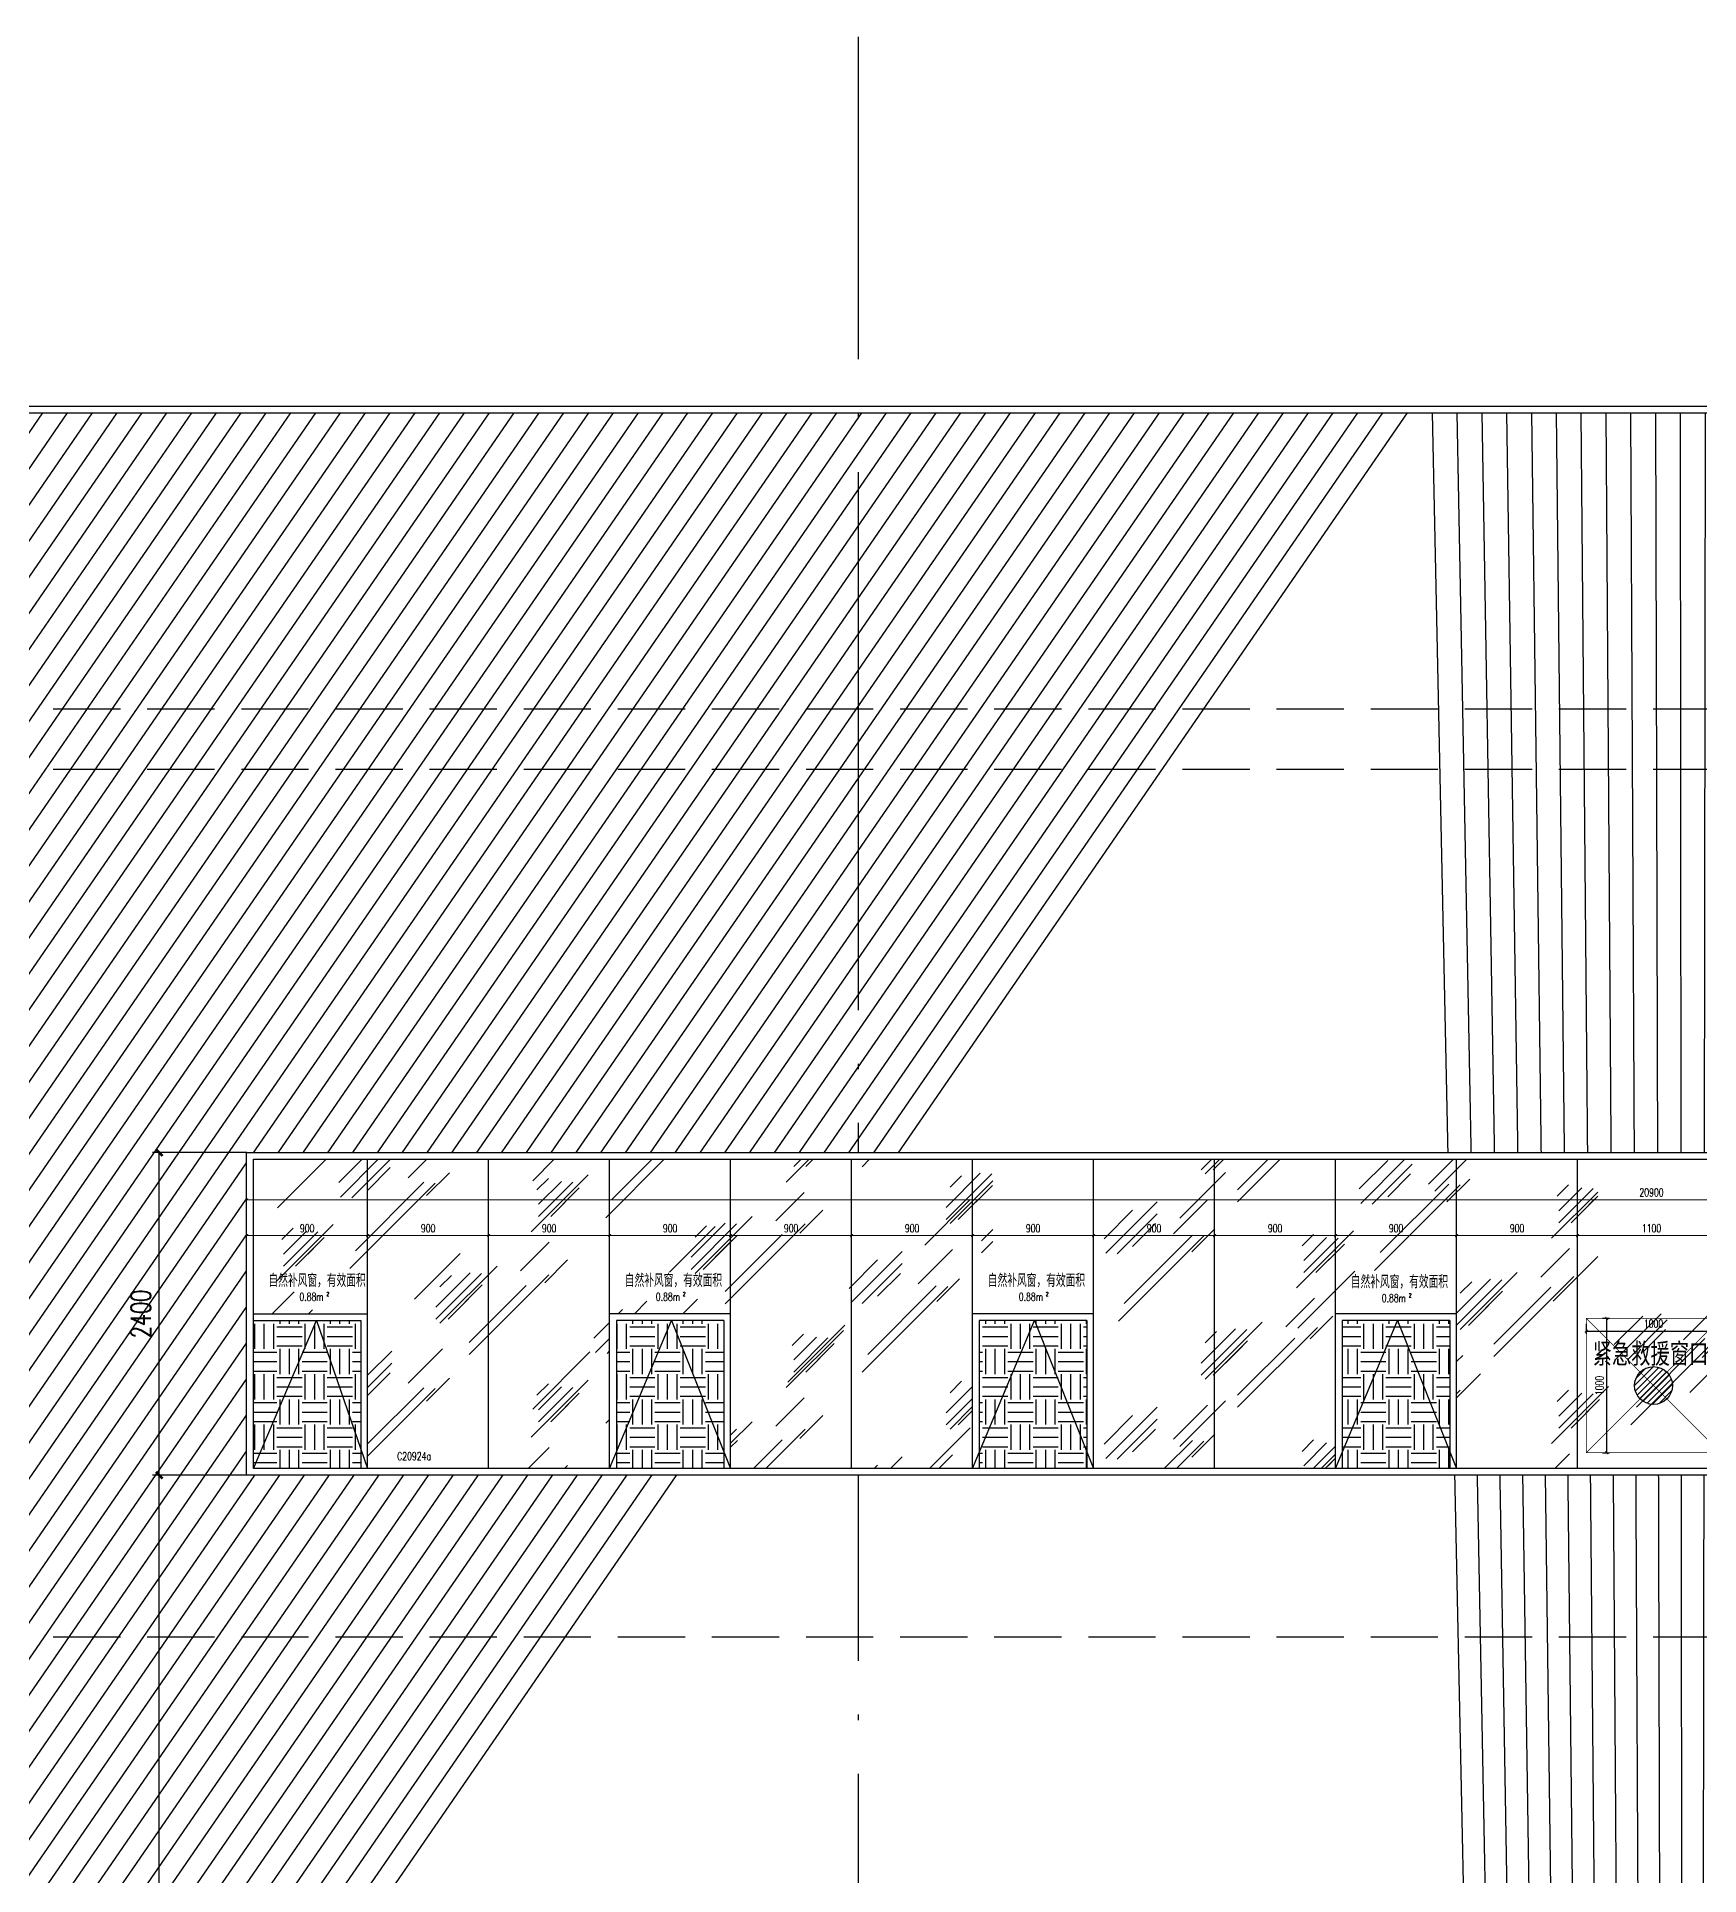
# Model space of a CAD drawing. Extents: x -4210259 to 293730, y -7499 to 868879.
# Drawn here: x -130411 to -118045, y 524813 to 538485 of the extents above; entities that cross this region are included whole.
import ezdxf

# ---------------------------------------------------------------- set-up
doc = ezdxf.new("R2010")
doc.units = 0
doc.header["$LTSCALE"] = 1000
doc.header["$MEASUREMENT"] = 0
for name, pattern in [('__DASH', [0.35, 0.25, -0.1]), ('DASH', [0.35, 0.25, -0.1]), ('DOTE', [2.4200000000000004, 2, -0.2, 0.02, -0.2])]:
    doc.linetypes.add(name, pattern=pattern)
doc.layers.get('Defpoints').update_dxf_attribs({"color": 210})
for name, color, linetype in [('A-AXIS-DOTE', 14, 'DOTE'), ('A-AXIS-DP', 126, 'Continuous'), ('A-HATCH-2', 251, 'Continuous'), ('A-LIN-V', 9, 'Continuous'), ('A-WINDOW', 140, 'Continuous'), ('A-云线', 50, 'Continuous'), ('A-门窗表显示尺寸', 160, 'Continuous'), ('SPACE_HATCH', 8, 'Continuous'), ('参考线', 8, 'Continuous')]:
    doc.layers.add(name, color=color, linetype=linetype)
doc.layers.add('A-WALL-HATCH', color=8, linetype='Continuous', lineweight=13)
doc.layers.add('A-加建区域', color=47, linetype='Continuous', plot=False)
doc.styles.add('_TCH_DIM_T3', font='SIMPLEX', dxfattribs={"width": 0.7058823529411765, "bigfont": 'GBCBIG'})
doc.styles.add('_TCH_SPACE', font='SIMPLEX', dxfattribs={"height": 5, "bigfont": 'GBCBIG'})
doc.styles.add('A-DIM_T3', font='SIMPLEX', dxfattribs={"width": 0.7058823529411765, "bigfont": 'GBCBIG'})
doc.styles.add('A-STANDARD', font='SIMPLEX', dxfattribs={"bigfont": 'GBCBIG'})
doc.styles.add('STYLE1', font='')
doc.styles.get('STYLE1').set_extended_font_data('SimSun')
doc.dimstyles.new('_TCH_ARCH&&20', dxfattribs={"dimtxt": 59.5, "dimasz": 20, "dimexe": 20, "dimexo": 20, "dimgap": 25.25, "dimtad": 1, "dimdec": 0, "dimzin": 0, "dimdsep": 46, "dimtxsty": '_TCH_DIM_T3', "dimblk": 'ARCHTICK', "dimcen": 0.09, "dimclrt": 7, "dimazin": 2, "dimtfac": 1, "dimtdec": 0, "dimtix": 1, "dimtmove": 2, "dimatfit": 3, "dimfxl": 0, "dimtolj": 1, "dimtzin": 0, "dimarcsym": 0})
doc.dimstyles.new('_TCH_ARCH&&50', dxfattribs={"dimtxt": 148.75, "dimasz": 50, "dimexe": 50, "dimexo": 50, "dimgap": 63.12500000000001, "dimtad": 1, "dimdec": 0, "dimzin": 0, "dimdsep": 46, "dimtxsty": '_TCH_DIM_T3', "dimblk": 'ARCHTICK', "dimcen": 0.09, "dimclrt": 7, "dimazin": 2, "dimtfac": 1, "dimtdec": 0, "dimtix": 1, "dimtmove": 2, "dimatfit": 3, "dimfxl": 0, "dimtolj": 1, "dimtzin": 0, "dimarcsym": 0})
doc.dimstyles.new('A-DIM&&20', dxfattribs={"dimtxt": 59.5, "dimasz": 20, "dimexe": 20, "dimexo": 20, "dimgap": 25.25, "dimtad": 1, "dimdec": 0, "dimzin": 0, "dimdsep": 46, "dimtxsty": 'A-DIM_T3', "dimblk": 'ARCHTICK', "dimcen": 0.09, "dimclrt": 7, "dimazin": 2, "dimtfac": 1, "dimtdec": 0, "dimtix": 1, "dimtmove": 2, "dimatfit": 3, "dimfxl": 0, "dimtolj": 1, "dimtzin": 0, "dimarcsym": 0})
pattern_1 = [(0, (0, 0), (187.5, 187.5), [187.5, -187.5]), (0, (0, 70.3125), (187.5, 187.5), [187.5, -187.5]), (0, (0, 140.625), (187.5, 187.5), [187.5, -187.5]), (90, (23.4375, 164.0625), (-187.5, 187.5), [187.5, -187.5]), (90, (93.75, 164.0625), (-187.5, 187.5), [187.5, -187.5]), (90, (164.0625, 164.0625), (-187.5, 187.5), [187.5, -187.5])]

# ---------------------------------------------------------------- blocks, each defined once
blk = doc.blocks.new('_ArchTick')
at = {"color": 0, "linetype": 'ByBlock', "const_width": 0.4}
blk.add_lwpolyline([(-0.5, -0.5), (0.5, 0.5)], dxfattribs=at)
blk = doc.blocks.new('*D1507')
at = {"layer": 'A-加建区域', "color": 0, "lineweight": -2}
for p, q in [((-213332.6134759861, 538418.6737989275), (-213332.6134759861, 538345.3742196003)), ((-212332.6134759859, 538418.6737989275), (-212332.6134759859, 538345.3742196003)), ((-213332.6134759861, 538365.3742196003), (-212332.6134759859, 538365.3742196003))]:
    blk.add_line(p, q, dxfattribs=at)
at = {"layer": 'Defpoints', "color": 0}
for p in [(-213332.6134759861, 538438.6737989275), (-212332.6134759859, 538438.6737989275), (-212332.6134759859, 538365.3742196003)]:
    blk.add_point(p, dxfattribs=at)
at = {"layer": 'A-加建区域', "color": 0, "lineweight": -2, "xscale": 20, "yscale": 20, "zscale": 20, "rotation": 180}
blk.add_blockref('_ArchTick', (-213332.6134759861, 538365.3742196003), dxfattribs=at)
at = {"layer": 'A-加建区域', "color": 0, "lineweight": -2, "xscale": 20, "yscale": 20, "zscale": 20}
blk.add_blockref('_ArchTick', (-212332.6134759859, 538365.3742196003), dxfattribs=at)
at = {"layer": 'A-加建区域', "color": 7, "insert": (-212832.613475986, 538420.3742196003), "char_height": 59.5, "attachment_point": 5, "style": '_TCH_DIM_T3'}
blk.add_mtext('\\A1;1000', dxfattribs=at)
blk = doc.blocks.new('*D1508')
at = {"layer": 'A-加建区域', "color": 0, "lineweight": -2}
for p, q in [((-213211.3975165848, 538460.0000000001), (-213159.9867566363, 538460.0000000001)), ((-213179.9867566363, 537460.0000000003), (-213179.9867566363, 538460.0000000001)), ((-213211.3975165848, 537460.0000000003), (-213159.9867566363, 537460.0000000003))]:
    blk.add_line(p, q, dxfattribs=at)
at = {"layer": 'Defpoints', "color": 0}
for p in [(-213231.3975165848, 538460.0000000001), (-213179.9867566363, 538460.0000000001), (-213231.3975165848, 537460.0000000003)]:
    blk.add_point(p, dxfattribs=at)
at = {"layer": 'A-加建区域', "color": 0, "lineweight": -2, "xscale": 20, "yscale": 20, "zscale": 20}
for p, rotation in [((-213179.9867566363, 538460.0000000001), 90), ((-213179.9867566363, 537460.0000000003), 270)]:
    blk.add_blockref('_ArchTick', p, dxfattribs=dict(at, rotation=rotation))
at = {"layer": 'A-加建区域', "color": 7, "insert": (-213234.9867566361, 537960.0000000001), "char_height": 59.5, "attachment_point": 5, "rotation": 90, "style": '_TCH_DIM_T3'}
blk.add_mtext('\\A1;1000', dxfattribs=at)
blk = doc.blocks.new('*D1455')
at = {"layer": 'A-门窗表显示尺寸', "color": 0, "lineweight": -2}
for p, q in [((-182799.3323832706, 543090.6080587092), (-182799.3323832706, 543358.0600852242)), ((-182799.3323832706, 543338.0600852242), (-161899.3323832713, 543338.0600852242)), ((-161899.3323832713, 543090.6080587092), (-161899.3323832713, 543358.0600852242))]:
    blk.add_line(p, q, dxfattribs=at)
at = {"layer": 'Defpoints', "color": 0}
for p in [(-161899.3323832713, 543338.0600852242), (-182799.3323832706, 543070.6080587092), (-161899.3323832713, 543070.6080587092)]:
    blk.add_point(p, dxfattribs=at)
at = {"layer": 'A-门窗表显示尺寸', "color": 0, "lineweight": -2, "xscale": 20, "yscale": 20, "zscale": 20, "rotation": 180}
blk.add_blockref('_ArchTick', (-182799.3323832706, 543338.0600852242), dxfattribs=at)
at = {"layer": 'A-门窗表显示尺寸', "color": 0, "lineweight": -2, "xscale": 20, "yscale": 20, "zscale": 20}
blk.add_blockref('_ArchTick', (-161899.3323832713, 543338.0600852242), dxfattribs=at)
at = {"layer": 'A-门窗表显示尺寸', "color": 7, "insert": (-172349.332383271, 543393.0600852242), "char_height": 59.5, "attachment_point": 5, "style": 'A-DIM_T3'}
blk.add_mtext('\\A1;20900', dxfattribs=at)
blk = doc.blocks.new('*D1469')
at = {"layer": 'A-门窗表显示尺寸', "color": 0, "lineweight": -2}
for p, q in [((-172899.3323832313, 542824.4878882607), (-172899.3323832313, 543091.9399147758)), ((-172899.3323832313, 543071.9399147758), (-171799.3323832313, 543071.9399147758)), ((-171799.3323832313, 542824.4878882607), (-171799.3323832313, 543091.9399147758))]:
    blk.add_line(p, q, dxfattribs=at)
at = {"layer": 'Defpoints', "color": 0}
for p in [(-171799.3323832313, 543071.9399147758), (-172899.3323832313, 542804.4878882607), (-171799.3323832313, 542804.4878882607)]:
    blk.add_point(p, dxfattribs=at)
at = {"layer": 'A-门窗表显示尺寸', "color": 0, "lineweight": -2, "xscale": 20, "yscale": 20, "zscale": 20, "rotation": 180}
blk.add_blockref('_ArchTick', (-172899.3323832313, 543071.9399147758), dxfattribs=at)
at = {"layer": 'A-门窗表显示尺寸', "color": 0, "lineweight": -2, "xscale": 20, "yscale": 20, "zscale": 20}
blk.add_blockref('_ArchTick', (-171799.3323832313, 543071.9399147758), dxfattribs=at)
at = {"layer": 'A-门窗表显示尺寸', "color": 7, "insert": (-172349.3323832313, 543126.9399147758), "char_height": 59.5, "attachment_point": 5, "style": 'A-DIM_T3'}
blk.add_mtext('\\A1;1100', dxfattribs=at)
blk = doc.blocks.new('*D1470')
at = {"layer": 'A-门窗表显示尺寸', "color": 0, "lineweight": -2}
for p, q in [((-173799.3323832313, 542824.4878882607), (-173799.3323832313, 543091.9399147758)), ((-173799.3323832313, 543071.9399147758), (-172899.3323832313, 543071.9399147758)), ((-172899.3323832313, 542824.4878882607), (-172899.3323832313, 543091.9399147758))]:
    blk.add_line(p, q, dxfattribs=at)
at = {"layer": 'Defpoints', "color": 0}
for p in [(-172899.3323832313, 543071.9399147758), (-173799.3323832313, 542804.4878882607), (-172899.3323832313, 542804.4878882607)]:
    blk.add_point(p, dxfattribs=at)
at = {"layer": 'A-门窗表显示尺寸', "color": 0, "lineweight": -2, "xscale": 20, "yscale": 20, "zscale": 20, "rotation": 180}
blk.add_blockref('_ArchTick', (-173799.3323832313, 543071.9399147758), dxfattribs=at)
at = {"layer": 'A-门窗表显示尺寸', "color": 0, "lineweight": -2, "xscale": 20, "yscale": 20, "zscale": 20}
blk.add_blockref('_ArchTick', (-172899.3323832313, 543071.9399147758), dxfattribs=at)
at = {"layer": 'A-门窗表显示尺寸', "color": 7, "insert": (-173349.3323832313, 543126.9399147758), "char_height": 59.5, "attachment_point": 5, "style": 'A-DIM_T3'}
blk.add_mtext('\\A1;900', dxfattribs=at)
blk = doc.blocks.new('*D1471')
at = {"layer": 'A-门窗表显示尺寸', "color": 0, "lineweight": -2}
for p, q in [((-174699.3323832313, 542824.4878882607), (-174699.3323832313, 543091.9399147758)), ((-174699.3323832313, 543071.9399147758), (-173799.3323832313, 543071.9399147758)), ((-173799.3323832313, 542824.4878882607), (-173799.3323832313, 543091.9399147758))]:
    blk.add_line(p, q, dxfattribs=at)
at = {"layer": 'Defpoints', "color": 0}
for p in [(-173799.3323832313, 543071.9399147758), (-174699.3323832313, 542804.4878882607), (-173799.3323832313, 542804.4878882607)]:
    blk.add_point(p, dxfattribs=at)
at = {"layer": 'A-门窗表显示尺寸', "color": 0, "lineweight": -2, "xscale": 20, "yscale": 20, "zscale": 20, "rotation": 180}
blk.add_blockref('_ArchTick', (-174699.3323832313, 543071.9399147758), dxfattribs=at)
at = {"layer": 'A-门窗表显示尺寸', "color": 0, "lineweight": -2, "xscale": 20, "yscale": 20, "zscale": 20}
blk.add_blockref('_ArchTick', (-173799.3323832313, 543071.9399147758), dxfattribs=at)
at = {"layer": 'A-门窗表显示尺寸', "color": 7, "insert": (-174249.3323832313, 543126.9399147758), "char_height": 59.5, "attachment_point": 5, "style": 'A-DIM_T3'}
blk.add_mtext('\\A1;900', dxfattribs=at)
blk = doc.blocks.new('*D1472')
at = {"layer": 'A-门窗表显示尺寸', "color": 0, "lineweight": -2}
for p, q in [((-175599.3323832313, 542824.4878882607), (-175599.3323832313, 543091.9399147758)), ((-175599.3323832313, 543071.9399147758), (-174699.3323832313, 543071.9399147758)), ((-174699.3323832313, 542824.4878882607), (-174699.3323832313, 543091.9399147758))]:
    blk.add_line(p, q, dxfattribs=at)
at = {"layer": 'Defpoints', "color": 0}
for p in [(-174699.3323832313, 543071.9399147758), (-175599.3323832313, 542804.4878882607), (-174699.3323832313, 542804.4878882607)]:
    blk.add_point(p, dxfattribs=at)
at = {"layer": 'A-门窗表显示尺寸', "color": 0, "lineweight": -2, "xscale": 20, "yscale": 20, "zscale": 20, "rotation": 180}
blk.add_blockref('_ArchTick', (-175599.3323832313, 543071.9399147758), dxfattribs=at)
at = {"layer": 'A-门窗表显示尺寸', "color": 0, "lineweight": -2, "xscale": 20, "yscale": 20, "zscale": 20}
blk.add_blockref('_ArchTick', (-174699.3323832313, 543071.9399147758), dxfattribs=at)
at = {"layer": 'A-门窗表显示尺寸', "color": 7, "insert": (-175149.3323832313, 543126.9399147758), "char_height": 59.5, "attachment_point": 5, "style": 'A-DIM_T3'}
blk.add_mtext('\\A1;900', dxfattribs=at)
blk = doc.blocks.new('*D1473')
at = {"layer": 'A-门窗表显示尺寸', "color": 0, "lineweight": -2}
for p, q in [((-176499.3323832313, 542824.4878882607), (-176499.3323832313, 543091.9399147758)), ((-176499.3323832313, 543071.9399147758), (-175599.3323832313, 543071.9399147758)), ((-175599.3323832313, 542824.4878882607), (-175599.3323832313, 543091.9399147758))]:
    blk.add_line(p, q, dxfattribs=at)
at = {"layer": 'Defpoints', "color": 0}
for p in [(-175599.3323832313, 543071.9399147758), (-176499.3323832313, 542804.4878882607), (-175599.3323832313, 542804.4878882607)]:
    blk.add_point(p, dxfattribs=at)
at = {"layer": 'A-门窗表显示尺寸', "color": 0, "lineweight": -2, "xscale": 20, "yscale": 20, "zscale": 20, "rotation": 180}
blk.add_blockref('_ArchTick', (-176499.3323832313, 543071.9399147758), dxfattribs=at)
at = {"layer": 'A-门窗表显示尺寸', "color": 0, "lineweight": -2, "xscale": 20, "yscale": 20, "zscale": 20}
blk.add_blockref('_ArchTick', (-175599.3323832313, 543071.9399147758), dxfattribs=at)
at = {"layer": 'A-门窗表显示尺寸', "color": 7, "insert": (-176049.3323832313, 543126.9399147758), "char_height": 59.5, "attachment_point": 5, "style": 'A-DIM_T3'}
blk.add_mtext('\\A1;900', dxfattribs=at)
blk = doc.blocks.new('*D1474')
at = {"layer": 'A-门窗表显示尺寸', "color": 0, "lineweight": -2}
for p, q in [((-177399.332383231, 542824.4878882607), (-177399.332383231, 543091.9399147758)), ((-177399.332383231, 543071.9399147758), (-176499.3323832313, 543071.9399147758)), ((-176499.3323832313, 542824.4878882607), (-176499.3323832313, 543091.9399147758))]:
    blk.add_line(p, q, dxfattribs=at)
at = {"layer": 'Defpoints', "color": 0}
for p in [(-176499.3323832313, 543071.9399147758), (-177399.332383231, 542804.4878882607), (-176499.3323832313, 542804.4878882607)]:
    blk.add_point(p, dxfattribs=at)
at = {"layer": 'A-门窗表显示尺寸', "color": 0, "lineweight": -2, "xscale": 20, "yscale": 20, "zscale": 20, "rotation": 180}
blk.add_blockref('_ArchTick', (-177399.332383231, 543071.9399147758), dxfattribs=at)
at = {"layer": 'A-门窗表显示尺寸', "color": 0, "lineweight": -2, "xscale": 20, "yscale": 20, "zscale": 20}
blk.add_blockref('_ArchTick', (-176499.3323832313, 543071.9399147758), dxfattribs=at)
at = {"layer": 'A-门窗表显示尺寸', "color": 7, "insert": (-176949.3323832311, 543126.9399147758), "char_height": 59.5, "attachment_point": 5, "style": 'A-DIM_T3'}
blk.add_mtext('\\A1;900', dxfattribs=at)
blk = doc.blocks.new('*D1475')
at = {"layer": 'A-门窗表显示尺寸', "color": 0, "lineweight": -2}
for p, q in [((-178299.3323832315, 542824.4878882607), (-178299.3323832315, 543091.9399147758)), ((-178299.3323832315, 543071.9399147758), (-177399.332383231, 543071.9399147758)), ((-177399.332383231, 542824.4878882607), (-177399.332383231, 543091.9399147758))]:
    blk.add_line(p, q, dxfattribs=at)
at = {"layer": 'Defpoints', "color": 0}
for p in [(-177399.332383231, 543071.9399147758), (-178299.3323832315, 542804.4878882607), (-177399.332383231, 542804.4878882607)]:
    blk.add_point(p, dxfattribs=at)
at = {"layer": 'A-门窗表显示尺寸', "color": 0, "lineweight": -2, "xscale": 20, "yscale": 20, "zscale": 20, "rotation": 180}
blk.add_blockref('_ArchTick', (-178299.3323832315, 543071.9399147758), dxfattribs=at)
at = {"layer": 'A-门窗表显示尺寸', "color": 0, "lineweight": -2, "xscale": 20, "yscale": 20, "zscale": 20}
blk.add_blockref('_ArchTick', (-177399.332383231, 543071.9399147758), dxfattribs=at)
at = {"layer": 'A-门窗表显示尺寸', "color": 7, "insert": (-177849.3323832313, 543126.9399147758), "char_height": 59.5, "attachment_point": 5, "style": 'A-DIM_T3'}
blk.add_mtext('\\A1;900', dxfattribs=at)
blk = doc.blocks.new('*D1476')
at = {"layer": 'A-门窗表显示尺寸', "color": 0, "lineweight": -2}
for p, q in [((-179199.3323832315, 542824.4878882607), (-179199.3323832315, 543091.9399147758)), ((-179199.3323832315, 543071.9399147758), (-178299.3323832315, 543071.9399147758)), ((-178299.3323832315, 542824.4878882607), (-178299.3323832315, 543091.9399147758))]:
    blk.add_line(p, q, dxfattribs=at)
at = {"layer": 'Defpoints', "color": 0}
for p in [(-178299.3323832315, 543071.9399147758), (-179199.3323832315, 542804.4878882607), (-178299.3323832315, 542804.4878882607)]:
    blk.add_point(p, dxfattribs=at)
at = {"layer": 'A-门窗表显示尺寸', "color": 0, "lineweight": -2, "xscale": 20, "yscale": 20, "zscale": 20, "rotation": 180}
blk.add_blockref('_ArchTick', (-179199.3323832315, 543071.9399147758), dxfattribs=at)
at = {"layer": 'A-门窗表显示尺寸', "color": 0, "lineweight": -2, "xscale": 20, "yscale": 20, "zscale": 20}
blk.add_blockref('_ArchTick', (-178299.3323832315, 543071.9399147758), dxfattribs=at)
at = {"layer": 'A-门窗表显示尺寸', "color": 7, "insert": (-178749.3323832315, 543126.9399147758), "char_height": 59.5, "attachment_point": 5, "style": 'A-DIM_T3'}
blk.add_mtext('\\A1;900', dxfattribs=at)
blk = doc.blocks.new('*D1477')
at = {"layer": 'A-门窗表显示尺寸', "color": 0, "lineweight": -2}
for p, q in [((-180099.3323832315, 542824.4878882607), (-180099.3323832315, 543091.9399147758)), ((-180099.3323832315, 543071.9399147758), (-179199.3323832315, 543071.9399147758)), ((-179199.3323832315, 542824.4878882607), (-179199.3323832315, 543091.9399147758))]:
    blk.add_line(p, q, dxfattribs=at)
at = {"layer": 'Defpoints', "color": 0}
for p in [(-179199.3323832315, 543071.9399147758), (-180099.3323832315, 542804.4878882607), (-179199.3323832315, 542804.4878882607)]:
    blk.add_point(p, dxfattribs=at)
at = {"layer": 'A-门窗表显示尺寸', "color": 0, "lineweight": -2, "xscale": 20, "yscale": 20, "zscale": 20, "rotation": 180}
blk.add_blockref('_ArchTick', (-180099.3323832315, 543071.9399147758), dxfattribs=at)
at = {"layer": 'A-门窗表显示尺寸', "color": 0, "lineweight": -2, "xscale": 20, "yscale": 20, "zscale": 20}
blk.add_blockref('_ArchTick', (-179199.3323832315, 543071.9399147758), dxfattribs=at)
at = {"layer": 'A-门窗表显示尺寸', "color": 7, "insert": (-179649.3323832315, 543126.9399147758), "char_height": 59.5, "attachment_point": 5, "style": 'A-DIM_T3'}
blk.add_mtext('\\A1;900', dxfattribs=at)
blk = doc.blocks.new('*D1478')
at = {"layer": 'A-门窗表显示尺寸', "color": 0, "lineweight": -2}
for p, q in [((-180999.3323832315, 542824.4878882607), (-180999.3323832315, 543091.9399147758)), ((-180999.3323832315, 543071.9399147758), (-180099.3323832315, 543071.9399147758)), ((-180099.3323832315, 542824.4878882607), (-180099.3323832315, 543091.9399147758))]:
    blk.add_line(p, q, dxfattribs=at)
at = {"layer": 'Defpoints', "color": 0}
for p in [(-180099.3323832315, 543071.9399147758), (-180999.3323832315, 542804.4878882607), (-180099.3323832315, 542804.4878882607)]:
    blk.add_point(p, dxfattribs=at)
at = {"layer": 'A-门窗表显示尺寸', "color": 0, "lineweight": -2, "xscale": 20, "yscale": 20, "zscale": 20, "rotation": 180}
blk.add_blockref('_ArchTick', (-180999.3323832315, 543071.9399147758), dxfattribs=at)
at = {"layer": 'A-门窗表显示尺寸', "color": 0, "lineweight": -2, "xscale": 20, "yscale": 20, "zscale": 20}
blk.add_blockref('_ArchTick', (-180099.3323832315, 543071.9399147758), dxfattribs=at)
at = {"layer": 'A-门窗表显示尺寸', "color": 7, "insert": (-180549.3323832315, 543126.9399147758), "char_height": 59.5, "attachment_point": 5, "style": 'A-DIM_T3'}
blk.add_mtext('\\A1;900', dxfattribs=at)
blk = doc.blocks.new('*D1479')
at = {"layer": 'A-门窗表显示尺寸', "color": 0, "lineweight": -2}
for p, q in [((-181899.3323832315, 542824.4878882607), (-181899.3323832315, 543091.9399147758)), ((-181899.3323832315, 543071.9399147758), (-180999.3323832315, 543071.9399147758)), ((-180999.3323832315, 542824.4878882607), (-180999.3323832315, 543091.9399147758))]:
    blk.add_line(p, q, dxfattribs=at)
at = {"layer": 'Defpoints', "color": 0}
for p in [(-180999.3323832315, 543071.9399147758), (-181899.3323832315, 542804.4878882607), (-180999.3323832315, 542804.4878882607)]:
    blk.add_point(p, dxfattribs=at)
at = {"layer": 'A-门窗表显示尺寸', "color": 0, "lineweight": -2, "xscale": 20, "yscale": 20, "zscale": 20, "rotation": 180}
blk.add_blockref('_ArchTick', (-181899.3323832315, 543071.9399147758), dxfattribs=at)
at = {"layer": 'A-门窗表显示尺寸', "color": 0, "lineweight": -2, "xscale": 20, "yscale": 20, "zscale": 20}
blk.add_blockref('_ArchTick', (-180999.3323832315, 543071.9399147758), dxfattribs=at)
at = {"layer": 'A-门窗表显示尺寸', "color": 7, "insert": (-181449.3323832315, 543126.9399147758), "char_height": 59.5, "attachment_point": 5, "style": 'A-DIM_T3'}
blk.add_mtext('\\A1;900', dxfattribs=at)
blk = doc.blocks.new('*D1480')
at = {"layer": 'A-门窗表显示尺寸', "color": 0, "lineweight": -2}
for p, q in [((-182799.3323832708, 542824.4878882607), (-182799.3323832708, 543091.9399147758)), ((-182799.3323832708, 543071.9399147758), (-181899.3323832315, 543071.9399147758)), ((-181899.3323832315, 542824.4878882607), (-181899.3323832315, 543091.9399147758))]:
    blk.add_line(p, q, dxfattribs=at)
at = {"layer": 'Defpoints', "color": 0}
for p in [(-181899.3323832315, 543071.9399147758), (-182799.3323832708, 542804.4878882607), (-181899.3323832315, 542804.4878882607)]:
    blk.add_point(p, dxfattribs=at)
at = {"layer": 'A-门窗表显示尺寸', "color": 0, "lineweight": -2, "xscale": 20, "yscale": 20, "zscale": 20, "rotation": 180}
blk.add_blockref('_ArchTick', (-182799.3323832708, 543071.9399147758), dxfattribs=at)
at = {"layer": 'A-门窗表显示尺寸', "color": 0, "lineweight": -2, "xscale": 20, "yscale": 20, "zscale": 20}
blk.add_blockref('_ArchTick', (-181899.3323832315, 543071.9399147758), dxfattribs=at)
at = {"layer": 'A-门窗表显示尺寸', "color": 7, "insert": (-182349.3323832512, 543126.9399147758), "char_height": 59.5, "attachment_point": 5, "style": 'A-DIM_T3'}
blk.add_mtext('\\A1;900', dxfattribs=at)
blk = doc.blocks.new('*D159')
at = {"layer": 'A-AXIS-DP', "color": 0, "lineweight": -2}
for p, q in [((-128849.3323832995, 527787.452026549), (-129550.0000000047, 527787.452026549)), ((-129500.0000000047, 519637.4520265405), (-129500.0000000047, 527787.452026549)), ((-128849.3323832995, 519637.4520265405), (-129550.0000000047, 519637.4520265405))]:
    blk.add_line(p, q, dxfattribs=at)
at = {"layer": 'Defpoints', "color": 0}
for p in [(-129500.0000000047, 527787.452026549), (-128799.3323832995, 527787.452026549), (-128799.3323832995, 519637.4520265405)]:
    blk.add_point(p, dxfattribs=at)
at = {"layer": 'A-AXIS-DP', "color": 0, "lineweight": -2, "xscale": 50, "yscale": 50, "zscale": 50}
for p, rotation in [((-129500.0000000047, 527787.452026549), 90), ((-129500.0000000047, 519637.4520265405), 270)]:
    blk.add_blockref('_ArchTick', p, dxfattribs=dict(at, rotation=rotation))
at = {"layer": 'A-AXIS-DP', "color": 7, "insert": (-129637.5000000045, 523712.4520265446), "char_height": 148.75, "attachment_point": 5, "rotation": 90, "style": '_TCH_DIM_T3'}
blk.add_mtext('\\A1;8150', dxfattribs=at)
blk = doc.blocks.new('*D160')
at = {"layer": 'A-AXIS-DP', "color": 0, "lineweight": -2}
for p, q in [((-128849.3323832995, 530187.452026549), (-129550.0000000047, 530187.452026549)), ((-129500.0000000047, 527787.452026549), (-129500.0000000047, 530187.452026549)), ((-128849.3323832995, 527787.452026549), (-129550.0000000047, 527787.452026549))]:
    blk.add_line(p, q, dxfattribs=at)
at = {"layer": 'Defpoints', "color": 0}
for p in [(-129500.0000000047, 530187.452026549), (-128799.3323832995, 530187.452026549), (-128799.3323832995, 527787.452026549)]:
    blk.add_point(p, dxfattribs=at)
at = {"layer": 'A-AXIS-DP', "color": 0, "lineweight": -2, "xscale": 50, "yscale": 50, "zscale": 50}
for p, rotation in [((-129500.0000000047, 530187.452026549), 90), ((-129500.0000000047, 527787.452026549), 270)]:
    blk.add_blockref('_ArchTick', p, dxfattribs=dict(at, rotation=rotation))
at = {"layer": 'A-AXIS-DP', "color": 7, "insert": (-129637.5000000045, 528987.4520265489), "char_height": 148.75, "attachment_point": 5, "rotation": 90, "style": '_TCH_DIM_T3'}
blk.add_mtext('\\A1;2400', dxfattribs=at)
blk = doc.blocks.new('w432432')
at = {"layer": 'A-加建区域'}
h = blk.add_hatch(dxfattribs=at)
h.set_pattern_fill('ANSI31', color=256, scale=20)
h.set_pattern_definition([(45, (-1625650.348716124, -1064386.832754612), (-22.45064030267288, 22.45064030267288), [])])
edge = h.paths.add_edge_path()
edge.add_arc((-212832.6134759861, 537960), 140.6529179719911, 0, 360)
at = {"layer": 'A-加建区域', "linetype": 'DASH', "const_width": 5}
blk.add_lwpolyline([(-213332.6134759861, 538459.9999999999), (-212332.6134759861, 538459.9999999999), (-212332.6134759861, 537460.0000000001), (-213332.6134759861, 537460.0000000001)], close=True, dxfattribs=at)
for points in [[(-213332.6134759861, 538459.9999999999), (-212332.6134759861, 537460.0000000001)], [(-212332.6134759861, 538459.9999999999), (-213332.6134759861, 537460.0000000001)]]:
    blk.add_lwpolyline(points, dxfattribs=at)
at = {"layer": 'A-加建区域', "ltscale": 0.5}
blk.add_circle((-212832.6134759861, 537960), 140.6529179719911, dxfattribs=at)
at = {"layer": 'A-加建区域', "linetype": 'Continuous', "style": 'STYLE1', "width": 0.7}
blk.add_text('紧急救援窗口', height=150, dxfattribs=at).set_placement((-213284.28367689, 538122.9569531333))
at = {"layer": 'A-加建区域'}
for p1, p2, distance, picture, middle in [((-213332.6134759861, 538438.6737989275), (-212332.6134759859, 538438.6737989275), -73.29957932711113, '*D1507', (-212832.613475986, 538420.3742196003)), ((-213231.3975165847, 537460.0000000001), (-213231.3975165847, 538459.9999999999), -51.410759948397754, '*D1508', (-213234.9867566361, 537960.0000000001))]:
    dim = blk.add_aligned_dim(p1=p1, p2=p2, distance=distance, dimstyle='_TCH_ARCH&&20', dxfattribs=at)
    dim.commit()
    dim.dimension.update_dxf_attribs({"geometry": picture, "text_midpoint": middle})
blk = doc.blocks.new('rrr')
blk.add_wipeout([(-182799.3323832704, 541289.391941291), (-161899.33238327136, 541289.3919412678), (-161899.33238327134, 543689.391941291), (-182799.3323832704, 543689.3919413148)]).dxf.layer = '参考线'
at = {"layer": 'A-WALL-HATCH'}
h = blk.add_hatch(dxfattribs=at)
h.set_pattern_fill('玻璃2', color=256, scale=100, angle=180)
h.set_pattern_definition([(45, (1223512.402531559, 24111.93991477601), (0, 1527.350647362943), [600, -360, 600, -360, 240, -523.28157]), (45, (1223482.402531559, 24141.93991477601), (0, 1527.350647362943), [480, -600, 360, -360, 420, -463.28157]), (45, (1223482.402531559, 24231.93991477601), (0, 1527.350647362943), [360, -720, 240, -360, 540, -463.28157]), (45, (1223572.402531559, 24141.93991477601), (0, 1527.350647362943), [360, -720, 300, -1303.2815]), (45, (1223662.402531559, 24231.93991477601), (0, 1527.350647362943), [180, -900, 120, -1483.2815]), (45, (1223512.402531559, 24381.93991477601), (0, 1527.350647362943), [120, -900, 120, -480, 300, -763.28157]), (45, (1224052.402531559, 24291.93991477601), (0, 1527.350647362943), [600, -900, 720, -475.28157]), (45, (1224052.402531559, 24201.93991477601), (0, 1527.350647362943), [840, -600, 900, -355.28157]), (45, (1224202.402531559, 24321.93991477601), (0, -1697.056274847714), [600, -840, 480, -763.28157]), (45, (1224112.402531559, 24501.93991477601), (0, 1527.350647362943), [300, -1200, 360, -823.28157]), (45, (1224292.402531559, 24411.93991477601), (0, 1527.350647362943), [240, -1200, 240, -1003.2815])])
h.paths.add_polyline_path([(-177399.3323832313, 541339.3919412788), (-177399.3323832313, 542489.3919413481), (-177249.3323832313, 542489.3919412647), (-177249.3323832313, 543639.391941291), (-182749.3323832704, 543639.391941291), (-182749.3323832704, 542489.3919412817), (-181899.3323832313, 542489.3919412817), (-181899.3323832313, 541339.3919412809), (-180099.3323832313, 541339.39194128), (-180099.3323832313, 542489.391941348), (-179199.3323832313, 542489.391941348), (-179199.3323832313, 541339.3919412798)])
h.paths.add_polyline_path([(-168199.3323832313, 541339.3919412744), (-168199.3323832313, 542489.3919412817), (-168249.3323832313, 542489.391941265), (-168249.3323832313, 543639.391941291), (-171949.3323832313, 543639.391941291), (-171949.3323832313, 542489.391941265), (-172749.3323832313, 542489.391941265), (-172749.3323832313, 543639.391941291), (-176449.3323832313, 543639.391941291), (-176449.3323832313, 542489.3919412647), (-176499.3323832313, 542489.3919412647), (-176499.3323832313, 541339.3919412784), (-174699.3323832313, 541339.3919412775), (-174699.3323832313, 542489.3919412817), (-173799.3323832313, 542489.3919412817), (-173799.3323832313, 541339.3919412771), (-170899.3323832313, 541339.3919412758), (-170899.3323832313, 542489.391941348), (-169999.3323832313, 542489.391941348), (-169999.3323832312, 541339.3919412753)])
h.paths.add_polyline_path([(-162799.3323832583, 541339.3919412718), (-162799.3323832583, 542489.3919412817), (-161949.3323832632, 542489.3919412817), (-161949.3323832713, 543639.391941291), (-167449.3323832313, 543639.391941291), (-167449.3323832313, 542489.391941265), (-167299.3323832313, 542489.3919412817), (-167299.3323832313, 541339.391941274), (-165499.3323832313, 541339.3919412731), (-165499.3323832313, 542489.3919412817), (-164599.3323832313, 542489.3919412817), (-164599.3323832312, 541339.3919412727)])
at = {"layer": 'SPACE_HATCH'}
h = blk.add_hatch(dxfattribs=at)
h.set_pattern_fill('土壤', color=256, scale=50, style=0)
h.set_pattern_definition(pattern_1)
h.paths.add_polyline_path([(-182749.332383208, 542439.3919414247), (-181949.3323832524, 542439.3919410893), (-181949.3323834012, 541339.3919413779), (-182749.3323833467, 541339.3919413144)])
h = blk.add_hatch(dxfattribs=at)
h.set_pattern_fill('土壤', color=256, scale=50, style=0)
h.set_pattern_definition(pattern_1)
h.paths.add_polyline_path([(-179249.3323833088, 542439.3919414725), (-180049.332383303, 542439.3919412212), (-180049.3323831644, 541339.3919413466), (-179249.3323831942, 541339.3919412766)])
h = blk.add_hatch(dxfattribs=at)
h.set_pattern_fill('土壤', color=256, scale=50, style=0)
h.set_pattern_definition(pattern_1)
h.paths.add_polyline_path([(-176549.3323833088, 542439.3919414725), (-177349.332383303, 542439.3919412212), (-177349.3323831644, 541339.3919413466), (-176549.3323831942, 541339.3919412766)])
h = blk.add_hatch(dxfattribs=at)
h.set_pattern_fill('土壤', color=256, scale=50, style=0)
h.set_pattern_definition(pattern_1)
h.paths.add_polyline_path([(-173849.3323833088, 542439.3919414725), (-174649.332383303, 542439.3919412212), (-174649.3323831644, 541339.3919413466), (-173849.3323831942, 541339.3919412766)])
at = {"layer": 'A-WINDOW'}
for p, q in [((-181899.3323832313, 541339.3919412724), (-181899.3323832313, 543639.391941291)), ((-180999.3323832313, 541339.3919412724), (-180999.3323832313, 543639.391941291)), ((-180099.3323832313, 541339.3919412724), (-180099.3323832313, 543639.391941291)), ((-179199.3323832313, 541339.3919412724), (-179199.3323832313, 543639.391941291)), ((-178299.3323832313, 541339.3919412724), (-178299.3323832313, 543639.391941291)), ((-177399.3323832313, 541339.3919412724), (-177399.3323832313, 543639.391941291)), ((-176499.3323832313, 541339.3919412724), (-176499.3323832313, 543639.391941291)), ((-175599.3323832313, 541339.3919412724), (-175599.3323832313, 543639.391941291)), ((-174699.3323832313, 541339.3919412724), (-174699.3323832313, 543639.391941291)), ((-173799.3323832313, 541339.3919412724), (-173799.3323832313, 543639.391941291)), ((-172899.3323832313, 541339.3919412724), (-172899.3323832313, 543639.391941291)), ((-182749.3323832569, 542489.391941315), (-181899.3323832836, 542489.391941315)), ((-182749.3323832569, 542439.391941315), (-181949.3323832834, 542439.391941315)), ((-181949.3323832834, 542439.391941315), (-181949.3323832834, 541339.3919413388)), ((-179199.3323832313, 542489.3919413481), (-180099.3323832313, 542489.391941348)), ((-180049.3323832313, 542439.391941348), (-180049.3323832313, 541339.3919413219)), ((-179249.3323832313, 542439.3919413481), (-180049.3323832313, 542439.391941348)), ((-179249.3323832313, 542439.3919413481), (-179249.3323832313, 541339.3919413219)), ((-176499.3323832313, 542489.3919413481), (-177399.3323832313, 542489.391941348)), ((-177349.3323832313, 542439.391941348), (-177349.3323832313, 541339.3919413219)), ((-176549.3323832313, 542439.3919413481), (-177349.3323832313, 542439.391941348)), ((-176549.3323832313, 542439.3919413481), (-176549.3323832313, 541339.3919413219)), ((-173799.3323832313, 542489.3919413481), (-174699.3323832313, 542489.391941348)), ((-174649.3323832313, 542439.391941348), (-174649.3323832313, 541339.3919413219)), ((-173849.3323832313, 542439.3919413481), (-174649.3323832313, 542439.391941348)), ((-173849.3323832313, 542439.3919413481), (-173849.3323832313, 541339.3919413219))]:
    blk.add_line(p, q, dxfattribs=at)
for points in [[(-161899.3323832713, 541289.3919412678), (-182799.3323832704, 541289.391941291), (-182799.3323832704, 543689.391941291), (-161899.3323832713, 543689.391941291)], [(-161949.3323832713, 541339.3919412679), (-182749.3323832704, 541339.3919412909), (-182749.3323832704, 543639.391941291), (-161949.3323832713, 543639.391941291)]]:
    blk.add_lwpolyline(points, close=True, dxfattribs=at)
for points in [[(-182749.3323832704, 541339.3919413311), (-182278.6647755881, 542439.3919413311), (-181899.3323832313, 541339.3919413048)], [(-180099.3323832313, 541339.3919413049), (-179638.6647755881, 542439.3919413142), (-179199.3323832313, 541339.3919413049)], [(-177399.3323832313, 541339.3919413049), (-176938.6647755881, 542439.3919413142), (-176499.3323832313, 541339.3919413049)], [(-174699.3323832313, 541339.3919413049), (-174238.6647755881, 542439.3919413142), (-173799.3323832313, 541339.3919413049)]]:
    blk.add_lwpolyline(points, dxfattribs=at)
at = {"layer": 'A-云线'}
blk.add_blockref('w432432', (40497.84575704797, 3996.907049492467), dxfattribs=at)
at = {"layer": 'A-加建区域', "style": '_TCH_SPACE'}
for p in [(-182636.9661054157, 542690), (-179986.1667461923, 542690), (-177286.1667461923, 542690), (-174586.1667461923, 542680)]:
    blk.add_text('自然补风窗，有效面积', height=96.45390070921985, dxfattribs=at).set_placement(p)
at = {"layer": 'A-加建区域', "style": '_TCH_SPACE', "width": 0.7058823529411765}
for s, height, p in [('0.88m', 59.5, (-182406.7320628625, 542587.625)), ('2', 29.75, (-182206.7320628625, 542622.625)), ('0.88m', 59.5, (-179755.9327036391, 542587.625)), ('2', 29.75, (-179555.9327036391, 542622.625)), ('0.88m', 59.5, (-177055.9327036391, 542587.625)), ('2', 29.75, (-176855.9327036391, 542622.625)), ('0.88m', 59.5, (-174355.9327036391, 542577.625)), ('2', 29.75, (-174155.9327036391, 542612.625))]:
    blk.add_text(s, height=height, dxfattribs=at).set_placement(p)
at = {"layer": 'A-门窗表显示尺寸', "color": 1, "style": 'A-STANDARD', "width": 0.7058823529411765}
blk.add_text('C20924a', height=59.5, dxfattribs=at).set_placement((-181679.7348537037, 541401.939914776))
at = {"layer": 'A-门窗表显示尺寸'}
for p1, p2, picture, middle in [((-182799.3323832706, 543070.6080587092), (-161899.3323832713, 543070.6080587092), '*D1455', (-172349.332383271, 543393.0600852242)), ((-182799.3323832708, 542804.4878882607), (-181899.3323832315, 542804.4878882607), '*D1480', (-182349.3323832512, 543126.9399147758)), ((-181899.3323832315, 542804.4878882607), (-180999.3323832315, 542804.4878882607), '*D1479', (-181449.3323832315, 543126.9399147758)), ((-180999.3323832315, 542804.4878882607), (-180099.3323832315, 542804.4878882607), '*D1478', (-180549.3323832315, 543126.9399147758)), ((-180099.3323832315, 542804.4878882607), (-179199.3323832315, 542804.4878882607), '*D1477', (-179649.3323832315, 543126.9399147758)), ((-179199.3323832315, 542804.4878882607), (-178299.3323832315, 542804.4878882607), '*D1476', (-178749.3323832315, 543126.9399147758)), ((-178299.3323832315, 542804.4878882607), (-177399.332383231, 542804.4878882607), '*D1475', (-177849.3323832313, 543126.9399147758)), ((-177399.332383231, 542804.4878882607), (-176499.3323832313, 542804.4878882607), '*D1474', (-176949.3323832311, 543126.9399147758)), ((-176499.3323832313, 542804.4878882607), (-175599.3323832313, 542804.4878882607), '*D1473', (-176049.3323832313, 543126.9399147758)), ((-175599.3323832313, 542804.4878882607), (-174699.3323832313, 542804.4878882607), '*D1472', (-175149.3323832313, 543126.9399147758)), ((-174699.3323832313, 542804.4878882607), (-173799.3323832313, 542804.4878882607), '*D1471', (-174249.3323832313, 543126.9399147758)), ((-173799.3323832313, 542804.4878882607), (-172899.3323832313, 542804.4878882607), '*D1470', (-173349.3323832313, 543126.9399147758)), ((-172899.3323832313, 542804.4878882607), (-171799.3323832313, 542804.4878882607), '*D1469', (-172349.3323832313, 543126.9399147758))]:
    dim = blk.add_aligned_dim(p1=p1, p2=p2, distance=267.45202651503496, dimstyle='A-DIM&&20', dxfattribs=at)
    dim.commit()
    dim.dimension.update_dxf_attribs({"geometry": picture, "text_midpoint": middle})

msp = doc.modelspace()

# ---------------------------------------------------------------- hatches: boundary and pattern name
at = {"layer": 'A-HATCH-2'}
h = msp.add_hatch(dxfattribs=at)
h.set_pattern_fill('ANSI31', color=256, scale=150, angle=45)
h.set_pattern_definition([(90, (-40598628125.62118, -3384804562.000004), (-238.125, -1.848892746611746e-30), [])])
h.paths.add_polyline_path([(-131099.3324241961, 517237.4520265286), (-128799.3323832985, 517237.452026521), (-128799.3323832985, 519637.4520265404), (-107899.3323833003, 519637.4520265404), (-107899.3323833003, 517237.4520265171), (-128799.3323832985, 517237.4520265288), (-105699.3323832987, 517237.4520265209), (-105699.3323832984, 535687.4520265247), (-131099.3324241958, 535687.4520265248)])

# ---------------------------------------------------------------- linework, layer by layer
at = {"layer": 'A-AXIS-DOTE', "ltscale": 2}
msp.add_line((-124299.3323832985, 511887.4520265246), (-124299.3323832985, 538485.0684404911), dxfattribs=at)
at = {"layer": 'A-AXIS-DOTE', "linetype": '__DASH', "ltscale": 2}
for p, q in [((-252788.4381458776, 535737.4520265248), (-54309.80932550329, 535737.4520265248)), ((-252788.4381458776, 533487.4520265249), (-54309.80932550329, 533487.4520265248)), ((-252788.4381458776, 533037.4520265248), (-54309.80932550329, 533037.4520265248))]:
    msp.add_line(p, q, dxfattribs=at)
at = {"layer": 'A-LIN-V'}
for p, q in [((-246199.3323860153, 535737.4520265247), (-60499.33238329893, 535737.4520265249)), ((-246199.3323860153, 535687.4520265247), (-60499.33238329889, 535687.4520265249))]:
    msp.add_line(p, q, dxfattribs=at)
at = {"layer": 'A-加建区域', "linetype": '__DASH', "ltscale": 2}
msp.add_line((-252788.4381458776, 526587.4520265249), (-54309.80932550329, 526587.4520265248), dxfattribs=at)

# ---------------------------------------------------------------- next in the draw order: block references
at = {"layer": 'A-WALL-HATCH'}
msp.add_blockref('rrr', (53949.73485367457, -13501.9399147114), dxfattribs=at)

# ---------------------------------------------------------------- next in the draw order: dimensions: what is measured, and where the dimension line sits
at = {"layer": 'A-AXIS-DP'}
for p1, p2, picture, middle in [((-128799.3323832995, 527787.4520265488), (-128799.3323832995, 530187.4520265488), '*D160', (-129637.5000000045, 528987.4520265489)), ((-128799.3323832995, 519637.4520265402), (-128799.3323832995, 527787.4520265488), '*D159', (-129637.5000000045, 523712.4520265446))]:
    dim = msp.add_aligned_dim(p1=p1, p2=p2, distance=700.6676167052065, dimstyle='_TCH_ARCH&&50', dxfattribs=at)
    dim.commit()
    dim.dimension.update_dxf_attribs({"geometry": picture, "text_midpoint": middle})

doc.saveas('drawing.dxf')
